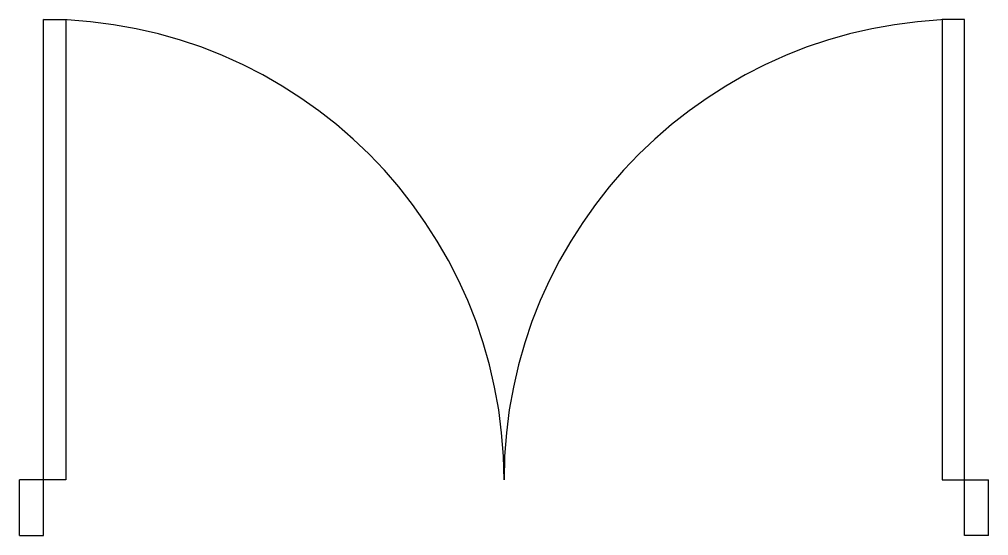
# Model space of a CAD drawing. Extents: x 0 to 1738, y -100 to 826.
import ezdxf

# ---------------------------------------------------------------- set-up
doc = ezdxf.new("R2010")
doc.units = 0
doc.header["$LTSCALE"] = 10
for name, color, linetype in [('drframe', 2, 'Continuous'), ('drjamb', 3, 'Continuous'), ('drleaf', 2, 'Continuous'), ('drswing', 1, 'Continuous')]:
    doc.layers.add(name, color=color, linetype=linetype)

msp = doc.modelspace()

# ---------------------------------------------------------------- linework, layer by layer
at = {"layer": 'drframe', "color": 2}
for points in [[(0, -100), (43, -100), (43, 0), (0, 0)], [(1738, -100), (1695, -100), (1695, 0), (1738, 0)]]:
    msp.add_lwpolyline(points, dxfattribs=at)
at = {"layer": 'drjamb'}
for p, q in [((0, -100), (0, 0)), ((1738, -100), (1738, 0))]:
    msp.add_line(p, q, dxfattribs=at)
at = {"layer": 'drleaf', "color": 2}
for points in [[(43, 0), (43, 826), (83, 826), (83, 0)], [(1695, 0), (1695, 826), (1655, 826), (1655, 0)]]:
    msp.add_lwpolyline(points, close=True, dxfattribs=at)
at = {"layer": 'drswing'}
for centre, start, end in [((43, 0), 0, 90), ((1695, 0), 90, 180)]:
    msp.add_arc(centre, 826, start, end, dxfattribs=at)

doc.saveas('drawing.dxf')
